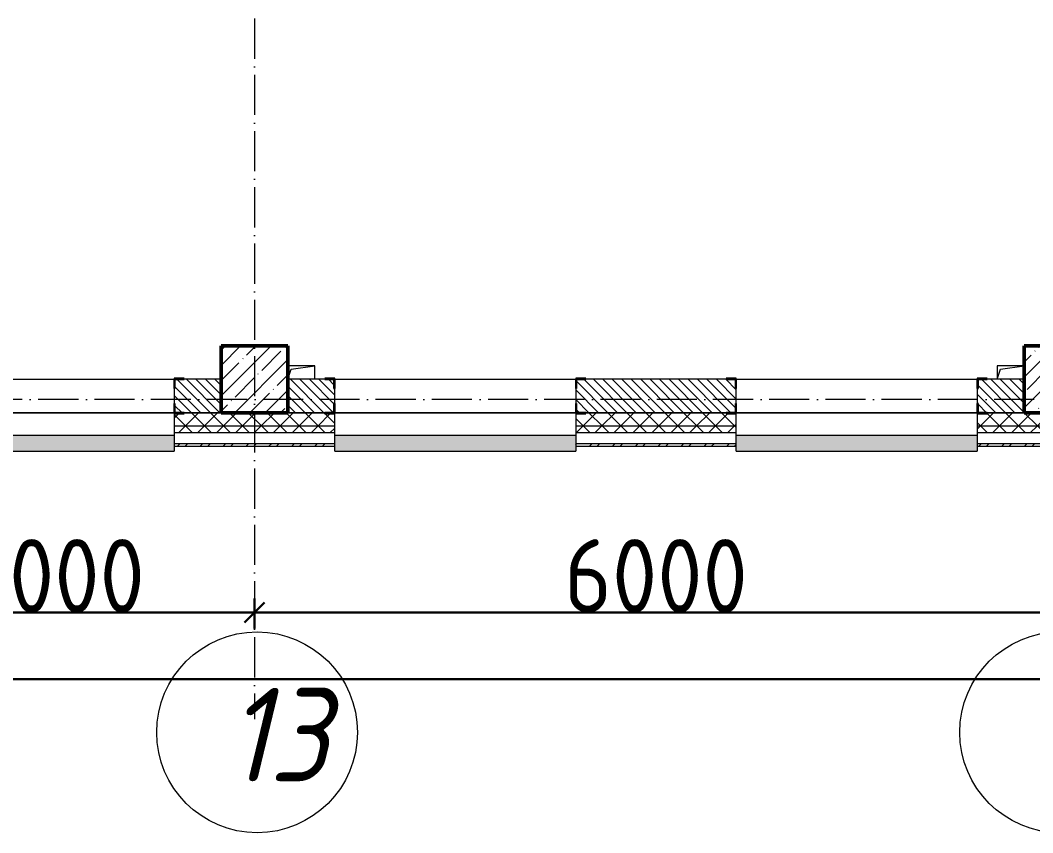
# Model space of a CAD drawing. Header units: millimetres. Extents: x -12989 to 629078, y -109036 to 555275.
# Drawn here: x 302971 to 310536, y -34819 to -28751 of the extents above; entities that cross this region are included whole.
import ezdxf

# ---------------------------------------------------------------- set-up
doc = ezdxf.new("R2010")
doc.units = ezdxf.units.MM
doc.linetypes.add('50_200_ШТРИХ_1Т_ш5_п1_п1_', pattern=[700, 500, -100, 0, -100])
for name, color, linetype, lineweight in [('4 -стяжа', 7, 'Continuous', 30), ('A-____-____-DIMS', 7, 'Continuous', 9), ('A-GENM-____-MCUT', 7, 'Continuous', 25), ('A-GENM-____-OTLN', 7, 'Continuous', 9), ('A-GENM-____-OTLN-1', 7, 'Continuous', 25), ('A-GLAZ-____-OTLN', 7, 'Continuous', 9), ('A-WALL-____-MCUT', 7, 'Continuous', 13), ('A-WALL-____-MCUT-1', 7, 'Continuous', 9), ('A-WALL-____-OTLN', 7, 'Continuous', 9), ('A-WALL-____-PATT-1', 7, 'Continuous', 9), ('A-WALL-FNSH-MCUT-1', 7, 'Continuous', 9), ('S-COLS-____-MCUT', 7, 'Continuous', 50), ('S-COLS-____-OTLN', 7, 'Continuous', 9), ('S-GRID-____-IDEN', 7, 'Continuous', 9), ('S-GRID-____-OTLN-1', 7, '50_200_ШТРИХ_1Т_ш5_п1_п1_', 9)]:
    doc.layers.add(name, color=color, linetype=linetype, lineweight=lineweight)
doc.layers.add('A-GLAZ-____-OTLN-1', color=7, linetype='Continuous', lineweight=9, true_color=0xc0c0c0)
doc.layers.get('4 -стяжа').off()
doc.styles.add('ISOCPEUR_I_9', font='isocpeui.ttf', dxfattribs={"width": 0.9, "height": 250})
doc.styles.add('СПДС', font='isocpeur.ttf', dxfattribs={"width": 0.9})
doc.dimstyles.new('ISO-2_5_0_9К_БОЛЬШОЙ_ОСИ', dxfattribs={"dimscale": 304.8, "dimtxt": 248.995294, "dimasz": 0.492126, "dimexe": 0.393701, "dimexo": 0, "dimgap": 0, "dimtad": 1, "dimdec": 0, "dimzin": 0, "dimdsep": 46, "dimtxsty": 'ISOCPEUR_I_9', "dimblk1": 'OBLIQUE', "dimblk2": 'OBLIQUE', "dimsah": 1, "dimcen": 0.09, "dimdle": 0.393701, "dimazin": 0, "dimtfac": 1, "dimtdec": 4, "dimtix": 1, "dimtmove": 0, "dimatfit": 3, "dimfxl": 1, "dimtvp": 1, "dimtolj": 1, "dimtzin": 0, "dimarcsym": 2})
pattern_1 = [(45, (283770.71, -86863.46), (-70.71068, 70.71068), []), (135, (283770.71, -86863.46), (-70.71068, -70.71068), [])]
pattern_2 = [(135, (283770.707, -86863.456), (-35.35534, -35.35534), [])]

# ---------------------------------------------------------------- blocks, each defined once
blk = doc.blocks.new('BSC_Колонна _Прямоугольная - 500х500-25642906-АР1_План отверстий 3 этажа в осях 1-64_Ю-ЯЯ')
at = {"layer": 'S-COLS-____-OTLN'}
h = blk.add_hatch(dxfattribs=at)
h.set_pattern_fill('FP_19', color=256, style=0, pattern_type=2)
h.set_pattern_definition([(45, (-26950, -55431.04), (-114.04925, 114.04925), []), (45, (-26835.95, -55431.04), (-114.04925, 114.04925), [201.613, -40.323, 3.353, -36.97])])
h.paths.add_polyline_path([(-250, -250), (250, -250), (250, 250), (-250, 250), (-250, 177.9)], flags=0)
at = {"layer": 'S-COLS-____-MCUT'}
for p, q in [((250, 250), (-250, 250)), ((-250, 250), (-250, -250)), ((250, -250), (250, 250)), ((-250, -250), (250, -250))]:
    blk.add_line(p, q, dxfattribs=at)
blk = doc.blocks.new('BSC_Колонна _Прямоугольная - 500х500-V50-АР1_План отверстий 3 этажа в осях 1-64_Ю-ЯЯ')
at = {"layer": 'S-COLS-____-OTLN'}
h = blk.add_hatch(dxfattribs=at)
h.set_pattern_fill('FP_58', color=256, style=0, pattern_type=2)
h.set_pattern_definition([(45, (-20950, -55431.04), (-114.04925, 114.04925), []), (45, (-20835.95, -55431.04), (-114.04925, 114.04925), [201.613, -40.323, 3.353, -36.97])])
h.paths.add_polyline_path([(-250, -250), (250, -250), (250, 250), (-250, 250)], flags=0)
at = {"layer": 'S-COLS-____-MCUT'}
for p, q in [((250, 250), (-250, 250)), ((-250, 250), (-250, -250)), ((250, -250), (250, 250)), ((-250, -250), (250, -250))]:
    blk.add_line(p, q, dxfattribs=at)
blk = doc.blocks.new('Фахверк_СКБ_Уголок - 250_2700-27497298-АР1_План отверстий 3 этажа в осях 1-64_Ю-ЯЯ')
at = {"layer": 'A-GENM-____-MCUT'}
for p, q in [((200, 181), (125, 181)), ((125, 181), (125, 106)), ((131, 106), (131, 175)), ((131, 175), (200, 175)), ((200, 175), (200, 181)), ((125, 106), (131, 106)), ((131, -6), (125, -6)), ((125, -6), (125, -81)), ((131, -75), (131, -6)), ((200, -75), (131, -75)), ((200, -81), (200, -75)), ((125, -81), (200, -81))]:
    blk.add_line(p, q, dxfattribs=at)
blk = doc.blocks.new('AR_Отверстие прямоугольное _в плите_ - AR_Отверстие прямоугольное _в плите_-V178-АР1_План отверстий 3 этажа в осях 1-64_Ю-ЯЯ')
at = {"layer": 'A-GENM-____-OTLN'}
for p, q in [((100, 50), (-100, 50)), ((-100, -50), (-75, 25)), ((-75, 25), (100, 50)), ((100, -50), (100, 50))]:
    blk.add_line(p, q, dxfattribs=at)
blk = doc.blocks.new('AR_Отверстие прямоугольное _в плите_ - AR_Отверстие прямоугольное _в плите_-V185-АР1_План отверстий 3 этажа в осях 1-64_Ю-ЯЯ')
at = {"layer": 'A-GENM-____-OTLN'}
for p, q in [((100, 50), (-100, 50)), ((-100, 50), (-100, -50)), ((-100, -50), (-75, 25)), ((-75, 25), (100, 50))]:
    blk.add_line(p, q, dxfattribs=at)
blk = doc.blocks.new('Отлив_СКБ - Отлив витража_120_НВФ-31885687-АР1_План отверстий 3 этажа в осях 1-64_Ю-ЯЯ')
at = {"layer": 'A-GLAZ-____-OTLN-1'}
for points in [[(0, -2), (1800, -2), (1800, 0), (0, 0)], [(945, -120), (1800, -120), (1800, -2), (0, -2), (0, -120), (878.1, -120)]]:
    blk.add_hatch(color=256, dxfattribs=at).paths.add_polyline_path(points, flags=0)
at = {"layer": 'A-GLAZ-____-OTLN'}
for p, q in [((0, 0), (1800, 0)), ((1800, -2), (0, -2)), ((0, -120), (0, -83)), ((0, -120), (1800, -120)), ((1800, -83), (1800, -120))]:
    blk.add_line(p, q, dxfattribs=at)
blk = doc.blocks.new('Ось сетки - Круг_Ø6_00__ISO-2_5_0_9K_-25732049-АР1_План отверстий 3 этажа в осях 1-64_Ю-ЯЯ')
at = {"layer": 'S-GRID-____-IDEN'}
blk.add_circle((0, 0), 3, dxfattribs=at)
blk = doc.blocks.new('_Oblique')
at = {"color": 0, "linetype": 'ByBlock', "lineweight": -2}
blk.add_line((-0.5, -0.5), (0.5, 0.5), dxfattribs=at)
blk = doc.blocks.new('*D2963')
at = {"layer": 'A-____-____-DIMS', "color": 0, "lineweight": -2, "transparency": 16777216}
for p, q in [((301720.7, -33068.9), (301720.7, -33295)), ((304720.7, -33068.9), (304720.7, -33295)), ((301600.7, -33175), (304840.7, -33175))]:
    blk.add_line(p, q, dxfattribs=at)
at = {"layer": 'Defpoints', "color": 0, "transparency": 16777216}
for p in [(301720.7, -33068.9), (304720.7, -33068.9), (304720.7, -33175)]:
    blk.add_point(p, dxfattribs=at)
at = {"layer": 'A-____-____-DIMS', "color": 0, "lineweight": -2, "transparency": 16777216, "xscale": 150, "yscale": 150, "zscale": 150, "rotation": 180}
blk.add_blockref('_Oblique', (301720.7, -33175), dxfattribs=at)
at = {"layer": 'A-____-____-DIMS', "color": 0, "lineweight": -2, "transparency": 16777216, "xscale": 150, "yscale": 150, "zscale": 150}
blk.add_blockref('_Oblique', (304720.7, -33175), dxfattribs=at)
at = {"layer": 'A-____-____-DIMS', "color": 0, "transparency": 16777216, "insert": (303220.7, -32900.7), "char_height": 548.64, "attachment_point": 5, "style": 'СПДС'}
blk.add_mtext('\\A1;3000', dxfattribs=at)
blk = doc.blocks.new('*D2964')
at = {"layer": 'A-____-____-DIMS', "color": 0, "lineweight": -2, "transparency": 16777216}
for p, q in [((304720.7, -33068.9), (304720.7, -33295)), ((310720.7, -33068.9), (310720.7, -33295)), ((304600.7, -33175), (310840.7, -33175))]:
    blk.add_line(p, q, dxfattribs=at)
at = {"layer": 'Defpoints', "color": 0, "transparency": 16777216}
for p in [(304720.7, -33068.9), (310720.7, -33068.9), (310720.7, -33175)]:
    blk.add_point(p, dxfattribs=at)
at = {"layer": 'A-____-____-DIMS', "color": 0, "lineweight": -2, "transparency": 16777216, "xscale": 150, "yscale": 150, "zscale": 150, "rotation": 180}
blk.add_blockref('_Oblique', (304720.7, -33175), dxfattribs=at)
at = {"layer": 'A-____-____-DIMS', "color": 0, "lineweight": -2, "transparency": 16777216, "xscale": 150, "yscale": 150, "zscale": 150}
blk.add_blockref('_Oblique', (310720.7, -33175), dxfattribs=at)
at = {"layer": 'A-____-____-DIMS', "color": 0, "transparency": 16777216, "insert": (307720.7, -32900.7), "char_height": 548.64, "attachment_point": 5, "style": 'СПДС'}
blk.add_mtext('\\A1;6000', dxfattribs=at)
blk = doc.blocks.new('*D2979')
at = {"layer": 'A-____-____-DIMS', "color": 0, "lineweight": -2, "transparency": 16777216}
for p, q in [((281420.7, -33565.7), (281420.7, -33791.8)), ((354820.7, -33565.7), (354820.7, -33791.8)), ((281300.7, -33671.8), (354940.7, -33671.8))]:
    blk.add_line(p, q, dxfattribs=at)
at = {"layer": 'Defpoints', "color": 0, "transparency": 16777216}
for p in [(281420.7, -33565.7), (354820.7, -33565.7), (354820.7, -33671.8)]:
    blk.add_point(p, dxfattribs=at)
at = {"layer": 'A-____-____-DIMS', "color": 0, "lineweight": -2, "transparency": 16777216, "xscale": 150, "yscale": 150, "zscale": 150, "rotation": 180}
blk.add_blockref('_Oblique', (281420.7, -33671.8), dxfattribs=at)
at = {"layer": 'A-____-____-DIMS', "color": 0, "lineweight": -2, "transparency": 16777216, "xscale": 150, "yscale": 150, "zscale": 150}
blk.add_blockref('_Oblique', (354820.7, -33671.8), dxfattribs=at)
at = {"layer": 'A-____-____-DIMS', "color": 0, "transparency": 16777216, "insert": (318120.7, -33397.5), "char_height": 548.64, "attachment_point": 5, "style": 'СПДС'}
blk.add_mtext('\\A1;73400', dxfattribs=at)
blk = doc.blocks.new('3эт')
at = {"layer": 'S-GRID-____-OTLN-1', "color": 251, "ltscale": 0.6, "true_color": 0x636466}
for p, q in [((304720.7, 4029.4), (304720.7, -33971.9)), ((387845.1, -31582.4), (279101.9, -31582.4))]:
    blk.add_line(p, q, dxfattribs=at)
at = {"layer": 'S-GRID-____-IDEN', "xscale": 250, "yscale": 250, "zscale": 99.99999999999993, "rotation": 180}
for p in [(304740.6, -34069.4), (310740.6, -34069.4)]:
    blk.add_blockref('Ось сетки - Круг_Ø6_00__ISO-2_5_0_9K_-25732049-АР1_План отверстий 3 этажа в осях 1-64_Ю-ЯЯ', p, dxfattribs=at)
at = {"layer": 'S-GRID-____-IDEN', "insert": (304513, -33737), "char_height": 700, "width": 346.329, "attachment_point": 1, "style": 'ISOCPEUR_I_9'}
blk.add_mtext('13', dxfattribs=at)
at = {"layer": 'A-____-____-DIMS'}
for base, p1, p2, override, picture, middle in [((304720.7, -33175), (301720.7, -33068.9), (304720.7, -33068.9), {"dimtxt": 1.8, "dimpost": '<>', "dimtxsty": 'СПДС', "dimfxl": 3000}, '*D2963', (303220.7, -32900.7)), ((310720.7, -33175), (304720.7, -33068.9), (310720.7, -33068.9), {"dimtxt": 1.8, "dimpost": '<>', "dimtxsty": 'СПДС', "dimfxl": 6000}, '*D2964', (307720.7, -32900.7)), ((354820.7, -33671.8), (281420.7, -33565.7), (354820.7, -33565.7), {"dimtxt": 1.8, "dimpost": '<>', "dimtxsty": 'СПДС', "dimfxl": 73400}, '*D2979', (318120.7, -33397.5))]:
    dim = blk.add_linear_dim(base=base, p1=p1, p2=p2, dimstyle='ISO-2_5_0_9К_БОЛЬШОЙ_ОСИ', override=override, dxfattribs=at)
    dim.commit()
    dim.dimension.update_dxf_attribs({"geometry": picture, "text_midpoint": middle})

msp = doc.modelspace()

# ---------------------------------------------------------------- hatches: boundary and pattern name
at = {"layer": 'A-WALL-____-PATT-1'}
h = msp.add_hatch(dxfattribs=at)
h.set_pattern_fill('FP_9', color=256, style=0, pattern_type=2)
h.set_pattern_definition(pattern_2)
h.paths.add_polyline_path([(304126.7074, -31682.4142), (304470.7074, -31682.4142), (304470.7074, -31432.4142), (304126.7074, -31432.4142), (304126.7074, -31501.4142), (304120.7074, -31501.4142), (304120.7074, -31613.4142), (304126.7074, -31613.4142)], flags=0)
h.paths.add_polyline_path([(302064.7074, -31682.4142), (302314.7074, -31682.4142), (302315.0565, -31613.4142), (302320.7074, -31613.4142), (302320.7074, -31501.4142), (302314.7074, -31501.4142), (302314.7074, -31432.4142), (301970.7074, -31432.4142), (301970.7074, -31682.4142)], flags=0)
h = msp.add_hatch(dxfattribs=at)
h.set_pattern_fill('FP_9', color=256, style=0, pattern_type=2)
h.set_pattern_definition(pattern_2)
h.paths.add_polyline_path([(310470.7074, -31682.4142), (310470.7074, -31432.4142), (310126.7074, -31432.4142), (310126.7074, -31501.4142), (310120.7074, -31501.4142), (310120.7074, -31613.4142), (310126.7074, -31613.4142), (310126.7074, -31682.4142), (310268.6458, -31682.4142)], flags=0)
h.paths.add_polyline_path([(307195.7074, -31682.4142), (308314.7074, -31682.4142), (308314.7074, -31613.4142), (308320.7074, -31613.4142), (308320.7074, -31501.4142), (308314.7074, -31501.4142), (308314.7074, -31432.4142), (307126.7074, -31432.4142), (307126.7074, -31501.4142), (307120.7074, -31501.4142), (307120.7074, -31613.4142), (307126.7074, -31613.4142), (307126.7074, -31682.4142)], flags=0)
h.paths.add_polyline_path([(305245.7074, -31682.4142), (305314.7074, -31682.4142), (305314.7074, -31613.4142), (305320.7074, -31613.4142), (305320.7074, -31501.4142), (305314.7074, -31501.4142), (305314.7074, -31432.4142), (304970.7074, -31432.4142), (304970.7074, -31682.4142), (305064.7074, -31682.4142)], flags=0)
h = msp.add_hatch(dxfattribs=at)
h.set_pattern_fill('FP_4', color=256, style=0, pattern_type=2)
h.set_pattern_definition(pattern_1)
h.paths.add_polyline_path([(357990.1816, -31782.4142), (358070.7074, -31782.4142), (358070.7074, -31682.4142), (351720.7074, -31682.4142), (351720.7074, -31782.4142), (354455.253, -31782.4142)], flags=0)
h.paths.add_polyline_path([(347385.3958, -31782.4142), (347770.7074, -31782.4142), (347770.7074, -31688.4142), (347695.7074, -31688.4142), (347695.7074, -31682.4142), (346745.7074, -31682.4142), (346745.7074, -31688.4142), (346670.7074, -31688.4142), (346670.7074, -31782.4142), (347020.7074, -31782.4142)], flags=0)
h.paths.add_polyline_path([(349152.8601, -31782.4142), (350720.7074, -31782.4142), (350720.7074, -31682.4142), (348845.7074, -31682.4142), (348845.7074, -31688.4142), (348770.7074, -31688.4142), (348770.7074, -31782.4142)], flags=0)
h.paths.add_polyline_path([(343745.7074, -31782.4142), (344870.7074, -31782.4142), (344870.7074, -31688.4142), (344795.7074, -31688.4142), (344795.7074, -31682.4142), (343745.7074, -31682.4142), (343745.7074, -31688.4142), (343670.7074, -31688.4142), (343670.7074, -31782.4142), (343676.7074, -31782.4142)], flags=0)
h.paths.add_polyline_path([(341870.7074, -31782.4142), (341870.7074, -31688.4142), (341795.7074, -31688.4142), (341795.7074, -31682.4142), (340745.7074, -31682.4142), (340745.7074, -31688.4142), (340670.7074, -31688.4142), (340670.7074, -31782.4142), (341199.2708, -31782.4142)], flags=0)
h.paths.add_polyline_path([(337745.7074, -31782.4142), (338870.7074, -31782.4142), (338870.7074, -31688.4142), (338795.7074, -31688.4142), (338795.7074, -31682.4142), (337745.7074, -31682.4142), (337745.7074, -31688.4142), (337670.7074, -31688.4142), (337670.7074, -31782.4142)], flags=0)
h.paths.add_polyline_path([(335795.7074, -31782.4142), (335870.7074, -31782.4142), (335870.7074, -31688.4142), (335795.7074, -31688.4142), (335795.7074, -31682.4142), (334745.7074, -31682.4142), (334745.7074, -31688.4142), (334670.7074, -31688.4142), (334670.7074, -31782.4142), (335013.1458, -31782.4142)], flags=0)
h.paths.add_polyline_path([(332020.7074, -31782.4142), (332870.7074, -31782.4142), (332870.7074, -31688.4142), (332795.7074, -31688.4142), (332795.7074, -31682.4142), (331745.7074, -31682.4142), (331745.7074, -31688.4142), (331670.7074, -31688.4142), (331670.7074, -31782.4142), (331745.7074, -31782.4142)], flags=0)
h.paths.add_polyline_path([(329710.753, -31782.4142), (329870.7074, -31782.4142), (329870.7074, -31688.4142), (329795.7074, -31688.4142), (329795.7074, -31682.4142), (328195.7074, -31682.4142), (328195.7074, -31688.4142), (328120.7074, -31688.4142), (328120.7074, -31782.4142), (328827.0208, -31782.4142)], flags=0)
h.paths.add_polyline_path([(326175.8244, -31782.4142), (326320.7074, -31782.4142), (326320.7074, -31688.4142), (326245.7074, -31688.4142), (326245.7074, -31682.4142), (325195.7074, -31682.4142), (325195.7074, -31688.4142), (325120.7074, -31688.4142), (325120.7074, -31782.4142)], flags=0)
h.paths.add_polyline_path([(323320.7074, -31782.4142), (323320.7074, -31688.4142), (323245.7074, -31688.4142), (323245.7074, -31682.4142), (322195.7074, -31682.4142), (322195.7074, -31688.4142), (322120.7074, -31688.4142), (322120.7074, -31782.4142), (322640.8958, -31782.4142)], flags=0)
h.paths.add_polyline_path([(319989.6994, -31782.4142), (320320.7074, -31782.4142), (320320.7074, -31688.4142), (320245.7074, -31688.4142), (320245.7074, -31682.4142), (319195.7074, -31682.4142), (319195.7074, -31688.4142), (319120.7074, -31688.4142), (319120.7074, -31782.4142), (319547.8333, -31782.4142)], flags=0)
h.paths.add_polyline_path([(316195.7074, -31782.4142), (317320.7074, -31782.4142), (317320.7074, -31688.4142), (317245.7074, -31688.4142), (317245.7074, -31682.4142), (316195.7074, -31682.4142), (316195.7074, -31688.4142), (316120.7074, -31688.4142), (316120.7074, -31782.4142), (316126.7074, -31782.4142)], flags=0)
h.paths.add_polyline_path([(313120.7074, -31782.4142), (314320.7074, -31782.4142), (314320.7074, -31688.4142), (314245.7074, -31688.4142), (314245.7074, -31682.4142), (313195.7074, -31682.4142), (313195.7074, -31688.4142), (313120.7074, -31688.4142)], flags=0)
h.paths.add_polyline_path([(311320.7074, -31782.4142), (311320.7074, -31688.4142), (311245.7074, -31688.4142), (311245.7074, -31682.4142), (310195.7074, -31682.4142), (310195.7074, -31688.4142), (310120.7074, -31688.4142), (310120.7074, -31782.4142), (311152.378, -31782.4142)], flags=0)
h.paths.add_polyline_path([(307195.7074, -31782.4142), (308320.7074, -31782.4142), (308320.7074, -31688.4142), (308245.7074, -31688.4142), (308245.7074, -31682.4142), (307195.7074, -31682.4142), (307195.7074, -31688.4142), (307120.7074, -31688.4142), (307120.7074, -31782.4142), (307126.7074, -31782.4142)], flags=0)
h.paths.add_polyline_path([(305320.7074, -31782.4142), (305320.7074, -31688.4142), (305245.7074, -31688.4142), (305245.7074, -31682.4142), (304195.7074, -31682.4142), (304195.7074, -31688.4142), (304120.7074, -31688.4142), (304120.7074, -31782.4142), (305245.7074, -31782.4142)], flags=0)
h.paths.add_polyline_path([(301970.7074, -31782.4142), (302320.7074, -31782.4142), (302320.7074, -31688.4142), (302245.7074, -31688.4142), (302245.7074, -31682.4142), (301195.7074, -31682.4142), (301195.7074, -31688.4142), (301120.7074, -31688.4142), (301120.7074, -31782.4142), (301470.7074, -31782.4142)], flags=0)
h.paths.add_polyline_path([(300120.7074, -31782.4142), (300120.7074, -31688.4142), (300045.7074, -31688.4142), (300045.7074, -31682.4142), (290320.7074, -31682.4142), (290320.7074, -31782.4142), (299663.8601, -31782.4142)], flags=0)
h.paths.add_polyline_path([(289320.7074, -31782.4142), (289320.7074, -31682.4142), (281320.7074, -31682.4142), (281320.7074, -31782.4142), (287291.6101, -31782.4142)], flags=0)
h = msp.add_hatch(dxfattribs=at)
h.set_pattern_fill('FP_4', color=256, style=0, pattern_type=2)
h.set_pattern_definition(pattern_1)
h.paths.add_polyline_path([(358070.7074, -31832.4142), (358070.7074, -31782.4142), (351720.7074, -31782.4142), (351720.7074, -31832.4142), (357990.1816, -31832.4142)], flags=0)
h.paths.add_polyline_path([(350720.7074, -31832.4142), (350720.7074, -31782.4142), (348770.7074, -31782.4142), (348770.7074, -31832.4142), (349152.8601, -31832.4142)], flags=0)
h.paths.add_polyline_path([(344870.7074, -31832.4142), (344870.7074, -31782.4142), (343670.7074, -31782.4142), (343670.7074, -31832.4142), (343850.4673, -31832.4142)], flags=0)
h.paths.add_polyline_path([(347385.3958, -31832.4142), (347770.7074, -31832.4142), (347770.7074, -31782.4142), (346670.7074, -31782.4142), (346670.7074, -31832.4142)], flags=0)
h.paths.add_polyline_path([(341199.2708, -31832.4142), (341870.7074, -31832.4142), (341870.7074, -31782.4142), (340670.7074, -31782.4142), (340670.7074, -31832.4142)], flags=0)
h.paths.add_polyline_path([(338870.7074, -31832.4142), (338870.7074, -31782.4142), (337670.7074, -31782.4142), (337670.7074, -31832.4142), (338548.0744, -31832.4142)], flags=0)
h.paths.add_polyline_path([(335870.7074, -31832.4142), (335870.7074, -31782.4142), (334670.7074, -31782.4142), (334670.7074, -31832.4142), (335013.1458, -31832.4142)], flags=0)
h.paths.add_polyline_path([(332870.7074, -31832.4142), (332870.7074, -31782.4142), (331670.7074, -31782.4142), (331670.7074, -31832.4142), (332361.9494, -31832.4142)], flags=0)
h.paths.add_polyline_path([(329870.7074, -31832.4142), (329870.7074, -31782.4142), (328120.7074, -31782.4142), (328120.7074, -31832.4142), (329710.753, -31832.4142)], flags=0)
h.paths.add_polyline_path([(326320.7074, -31832.4142), (326320.7074, -31782.4142), (325120.7074, -31782.4142), (325120.7074, -31832.4142), (326175.8244, -31832.4142)], flags=0)
h.paths.add_polyline_path([(323320.7074, -31832.4142), (323320.7074, -31782.4142), (322120.7074, -31782.4142), (322120.7074, -31832.4142), (322640.8958, -31832.4142)], flags=0)
h.paths.add_polyline_path([(320320.7074, -31832.4142), (320320.7074, -31782.4142), (319120.7074, -31782.4142), (319120.7074, -31832.4142), (319989.6994, -31832.4142)], flags=0)
h.paths.add_polyline_path([(316120.7074, -31832.4142), (317320.7074, -31832.4142), (317320.7074, -31782.4142), (316120.7074, -31782.4142)], flags=0)
h.paths.add_polyline_path([(313803.5744, -31832.4142), (314320.7074, -31832.4142), (314320.7074, -31782.4142), (313120.7074, -31782.4142), (313120.7074, -31832.4142)], flags=0)
h.paths.add_polyline_path([(311152.378, -31832.4142), (311320.7074, -31832.4142), (311320.7074, -31782.4142), (310120.7074, -31782.4142), (310120.7074, -31832.4142), (310268.6458, -31832.4142)], flags=0)
h.paths.add_polyline_path([(308320.7074, -31832.4142), (308320.7074, -31782.4142), (307120.7074, -31782.4142), (307120.7074, -31832.4142), (307617.4494, -31832.4142)], flags=0)
h.paths.add_polyline_path([(304966.2529, -31832.4142), (305320.7074, -31832.4142), (305320.7074, -31782.4142), (304120.7074, -31782.4142), (304120.7074, -31832.4142)], flags=0)
h.paths.add_polyline_path([(302315.0565, -31832.4142), (302320.7074, -31832.4142), (302320.7074, -31782.4142), (301120.7074, -31782.4142), (301120.7074, -31832.4142), (301431.3244, -31832.4142)], flags=0)
h.paths.add_polyline_path([(299663.8601, -31832.4142), (300120.7074, -31832.4142), (300120.7074, -31782.4142), (290320.7074, -31782.4142), (290320.7074, -31832.4142), (297896.3958, -31832.4142)], flags=0)
h.paths.add_polyline_path([(289320.7074, -31832.4142), (289320.7074, -31782.4142), (281220.7074, -31782.4142), (281220.7074, -31832.4142), (287291.6101, -31832.4142)], flags=0)
h = msp.add_hatch(dxfattribs=at)
h.set_pattern_fill('FP_6', color=256, style=0, pattern_type=2)
h.set_pattern_definition([(45, (283770.71, -86863.46), (-85.53659, 85.53659), []), (45, (283827.73, -86863.46), (-85.53659, 85.53659), [])])
h.paths.add_polyline_path([(328827.0208, -31932.4142), (328985.7074, -31932.4142), (328985.7074, -31912.4142), (328120.7074, -31912.4142), (328120.7074, -31932.4142)], flags=0)
h.paths.add_polyline_path([(326320.7074, -31932.4142), (326320.7074, -31912.4142), (325120.7074, -31912.4142), (325120.7074, -31932.4142), (326175.8244, -31932.4142)], flags=0)
h.paths.add_polyline_path([(323320.7074, -31932.4142), (323320.7074, -31912.4142), (322120.7074, -31912.4142), (322120.7074, -31932.4142), (322640.8958, -31932.4142)], flags=0)
h.paths.add_polyline_path([(320320.7074, -31932.4142), (320320.7074, -31912.4142), (319120.7074, -31912.4142), (319120.7074, -31932.4142), (319989.6994, -31932.4142)], flags=0)
h.paths.add_polyline_path([(317320.7074, -31932.4142), (317320.7074, -31912.4142), (316120.7074, -31912.4142), (316120.7074, -31932.4142), (316454.7708, -31932.4142)], flags=0)
h.paths.add_polyline_path([(313803.5744, -31932.4142), (314320.7074, -31932.4142), (314320.7074, -31912.4142), (313120.7074, -31912.4142), (313120.7074, -31932.4142)], flags=0)
h.paths.add_polyline_path([(311152.378, -31932.4142), (311320.7074, -31932.4142), (311320.7074, -31912.4142), (310120.7074, -31912.4142), (310120.7074, -31932.4142), (310268.6458, -31932.4142)], flags=0)
h.paths.add_polyline_path([(307120.7074, -31932.4142), (308320.7074, -31932.4142), (308320.7074, -31912.4142), (307120.7074, -31912.4142)], flags=0)
h.paths.add_polyline_path([(304120.7074, -31932.4142), (305320.7074, -31932.4142), (305320.7074, -31912.4142), (304120.7074, -31912.4142)], flags=0)
h.paths.add_polyline_path([(301120.7074, -31932.4142), (302320.7074, -31932.4142), (302320.7074, -31912.4142), (301120.7074, -31912.4142)], flags=0)
h.paths.add_polyline_path([(300120.7074, -31932.4142), (300120.7074, -31912.4142), (290320.7074, -31912.4142), (290320.7074, -31932.4142), (299663.8601, -31932.4142)], flags=0)
h.paths.add_polyline_path([(289320.7074, -31932.4142), (289320.7074, -31912.4142), (281090.7074, -31912.4142), (281090.7074, -31932.4142), (287291.6101, -31932.4142)], flags=0)

# ---------------------------------------------------------------- linework, layer by layer
at = {"layer": 'A-WALL-____-MCUT'}
for p, q in [((304470.7074, -31432.4142), (304195.7074, -31432.4142)), ((305245.7074, -31432.4142), (304970.7074, -31432.4142)), ((308245.7074, -31432.4142), (307195.7074, -31432.4142)), ((310470.7074, -31432.4142), (310195.7074, -31432.4142)), ((304120.7074, -31501.4142), (304120.7074, -31613.4142)), ((305320.7074, -31613.4142), (305320.7074, -31501.4142)), ((307120.7074, -31501.4142), (307120.7074, -31613.4142)), ((308320.7074, -31613.4142), (308320.7074, -31501.4142)), ((310120.7074, -31501.4142), (310120.7074, -31613.4142)), ((304120.7074, -31688.4142), (304120.7074, -31912.4142)), ((305320.7074, -31912.4142), (305320.7074, -31688.4142)), ((307120.7074, -31688.4142), (307120.7074, -31912.4142)), ((308320.7074, -31912.4142), (308320.7074, -31688.4142)), ((310120.7074, -31688.4142), (310120.7074, -31912.4142)), ((304120.7074, -31912.4142), (305320.7074, -31912.4142)), ((307120.7074, -31912.4142), (308320.7074, -31912.4142)), ((310120.7074, -31912.4142), (311320.7074, -31912.4142))]:
    msp.add_line(p, q, dxfattribs=at)
at = {"layer": 'A-WALL-____-MCUT-1'}
for p, q in [((304470.7074, -31682.4142), (304195.7074, -31682.4142)), ((304195.7074, -31682.4142), (304470.7074, -31682.4142)), ((305245.7074, -31682.4142), (304970.7074, -31682.4142)), ((304970.7074, -31682.4142), (305245.7074, -31682.4142)), ((308245.7074, -31682.4142), (307195.7074, -31682.4142)), ((307195.7074, -31682.4142), (308245.7074, -31682.4142)), ((310470.7074, -31682.4142), (310195.7074, -31682.4142)), ((310195.7074, -31682.4142), (310470.7074, -31682.4142)), ((305320.7074, -31782.4142), (304120.7074, -31782.4142)), ((305320.7074, -31832.4142), (304120.7074, -31832.4142)), ((308320.7074, -31782.4142), (307120.7074, -31782.4142)), ((308320.7074, -31832.4142), (307120.7074, -31832.4142)), ((311320.7074, -31782.4142), (310120.7074, -31782.4142)), ((311320.7074, -31832.4142), (310120.7074, -31832.4142))]:
    msp.add_line(p, q, dxfattribs=at)
at = {"layer": 'A-WALL-____-OTLN'}
for p, q in [((302320.7074, -31432.4142), (304120.7074, -31432.4142)), ((305320.7074, -31432.4142), (307120.7074, -31432.4142)), ((308320.7074, -31432.4142), (310120.7074, -31432.4142)), ((302320.7074, -31682.4142), (304120.7074, -31682.4142)), ((304120.7074, -31682.4142), (302320.7074, -31682.4142)), ((305320.7074, -31682.4142), (307120.7074, -31682.4142)), ((307120.7074, -31682.4142), (305320.7074, -31682.4142)), ((308320.7074, -31682.4142), (310120.7074, -31682.4142)), ((310120.7074, -31682.4142), (308320.7074, -31682.4142))]:
    msp.add_line(p, q, dxfattribs=at)
at = {"layer": 'A-WALL-FNSH-MCUT-1'}
for p, q in [((304120.7074, -31912.4142), (304120.7074, -31932.4142)), ((305320.7074, -31932.4142), (305320.7074, -31912.4142)), ((307120.7074, -31912.4142), (307120.7074, -31932.4142)), ((308320.7074, -31932.4142), (308320.7074, -31912.4142)), ((310120.7074, -31912.4142), (310120.7074, -31932.4142)), ((304120.7074, -31932.4142), (305320.7074, -31932.4142)), ((307120.7074, -31932.4142), (308320.7074, -31932.4142)), ((310120.7074, -31932.4142), (311320.7074, -31932.4142))]:
    msp.add_line(p, q, dxfattribs=at)

# ---------------------------------------------------------------- block references
at = {"layer": '4 -стяжа'}
msp.add_blockref('3эт', (0, 0), dxfattribs=at)
at = {"layer": 'A-GENM-____-OTLN'}
for name, p in [('AR_Отверстие прямоугольное _в плите_ - AR_Отверстие прямоугольное _в плите_-V178-АР1_План отверстий 3 этажа в осях 1-64_Ю-ЯЯ', (305070.7074, -31382.4142)), ('AR_Отверстие прямоугольное _в плите_ - AR_Отверстие прямоугольное _в плите_-V185-АР1_План отверстий 3 этажа в осях 1-64_Ю-ЯЯ', (310370.7074, -31382.4142))]:
    msp.add_blockref(name, p, dxfattribs=at)
at = {"layer": 'A-GENM-____-OTLN-1'}
for p in [(303995.7074, -31607.4142), (306995.7074, -31607.4142), (309995.7074, -31607.4142)]:
    msp.add_blockref('Фахверк_СКБ_Уголок - 250_2700-27497298-АР1_План отверстий 3 этажа в осях 1-64_Ю-ЯЯ', p, dxfattribs=at)
at = {"layer": 'A-GENM-____-OTLN-1', "rotation": 180}
for p in [(305445.7074, -31507.4142), (308445.7074, -31507.4142)]:
    msp.add_blockref('Фахверк_СКБ_Уголок - 250_2700-27497298-АР1_План отверстий 3 этажа в осях 1-64_Ю-ЯЯ', p, dxfattribs=at)
at = {"layer": 'A-GLAZ-____-OTLN'}
for p in [(302320.7074, -31849.4142), (305320.7074, -31849.4142), (308320.7074, -31849.4142)]:
    msp.add_blockref('Отлив_СКБ - Отлив витража_120_НВФ-31885687-АР1_План отверстий 3 этажа в осях 1-64_Ю-ЯЯ', p, dxfattribs=at)
at = {"layer": 'S-COLS-____-OTLN'}
for name, p in [('BSC_Колонна _Прямоугольная - 500х500-V50-АР1_План отверстий 3 этажа в осях 1-64_Ю-ЯЯ', (304720.7074, -31432.4142)), ('BSC_Колонна _Прямоугольная - 500х500-25642906-АР1_План отверстий 3 этажа в осях 1-64_Ю-ЯЯ', (310720.7074, -31432.4142))]:
    msp.add_blockref(name, p, dxfattribs=at)

doc.saveas('drawing.dxf')
